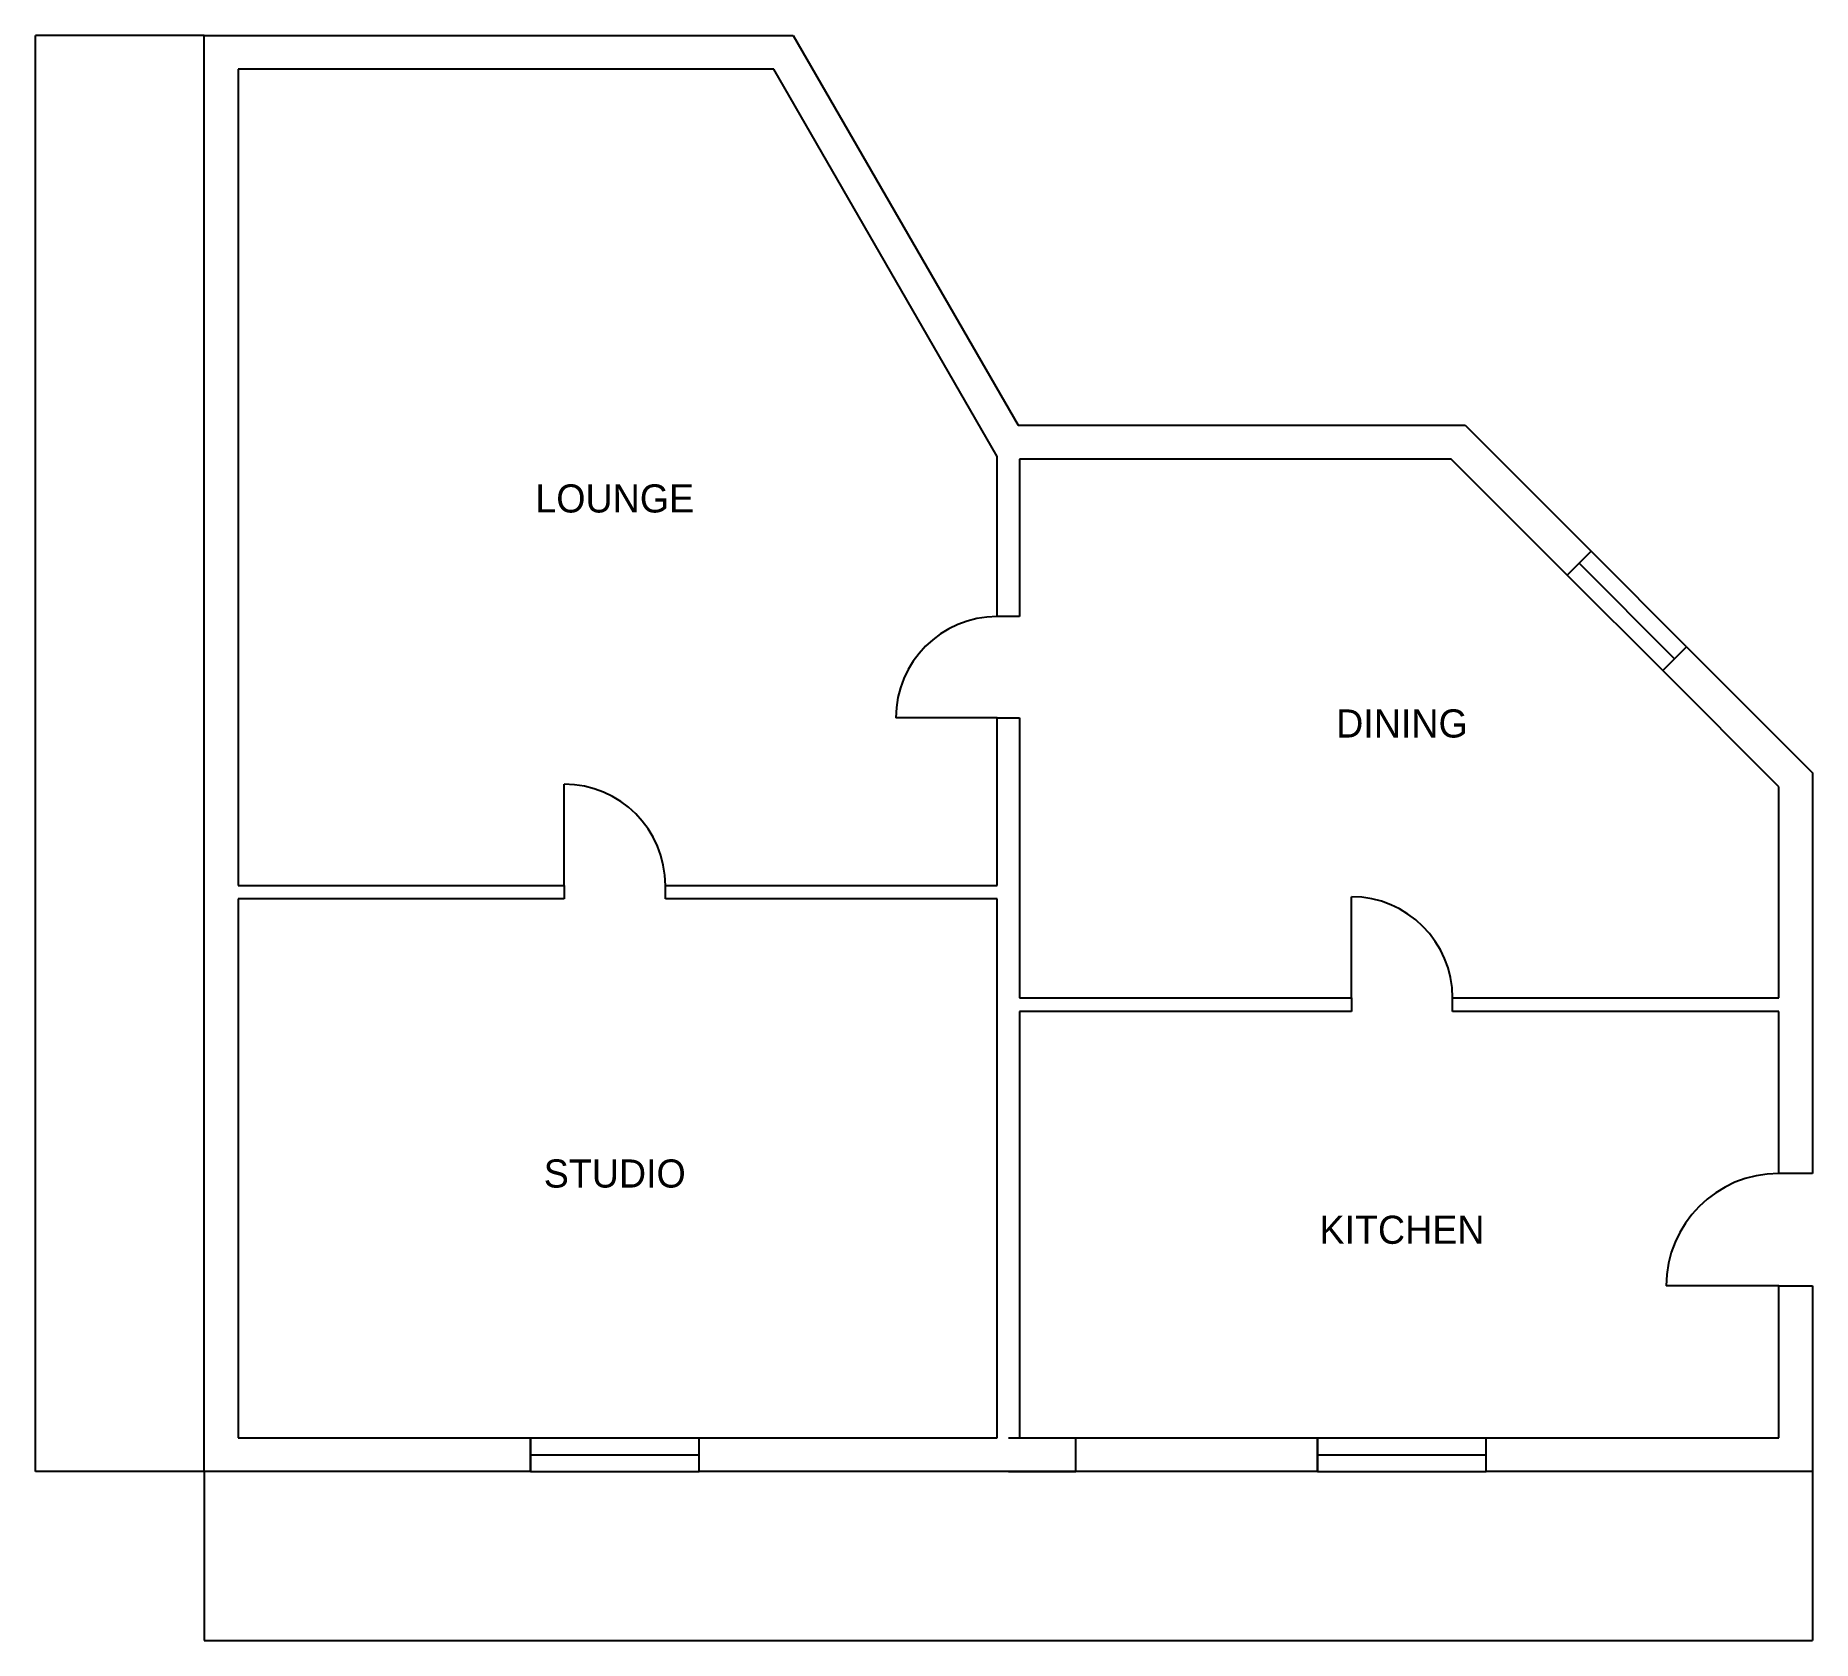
# Model space of a CAD drawing. Extents: x 349998350 to 350014150, y 5599998350 to 5600012614.
import ezdxf
from ezdxf.enums import TextEntityAlignment as Align

# ---------------------------------------------------------------- set-up
doc = ezdxf.new("R2010")
doc.units = 0
for name, color, linetype in [('DIMENSIONS', 7, 'Continuous'), ('DOORS', 7, 'Continuous'), ('TEXT', 7, 'Continuous'), ('WALLS', 7, 'Continuous'), ('WINDOWS', 7, 'Continuous')]:
    doc.layers.add(name, color=color, linetype=linetype)
doc.styles.add('OpenSansCondensed-Light', font='OpenSansCondensed-Light.ttf')
doc.dimstyles.new('EZDXF', dxfattribs={"dimtxt": 0.25, "dimasz": 0.175, "dimexe": 0.375, "dimexo": 0.125, "dimgap": 0.1, "dimtad": 1, "dimlfac": 100, "dimzin": 12, "dimdsep": 46, "dimtxsty": 'OpenSansCondensed-Light', "dimblk": 'ARCHTICK', "dimcen": 2.5, "dimazin": 3, "dimtfac": 0.5, "dimtmove": 2, "dimatfit": 3})

# ---------------------------------------------------------------- blocks, each defined once
blk = doc.blocks.new('DOOR_SWING')
blk.add_line((0, 0), (0, 1))
blk.add_arc((0, 0), 1, 0, 90)
blk = doc.blocks.new('WINDOW_3L')
for p, q in [((0, 0.5), (1, 0.5)), ((0, -0.5), (0, 0.5)), ((1, -0.5), (1, 0.5)), ((0, 0), (1, 0)), ((0, -0.5), (1, -0.5))]:
    blk.add_line(p, q)
blk = doc.blocks.new('_ARCHTICK')
at = {"color": 0, "linetype": 'BYBLOCK', "const_width": 0.15}
blk.add_lwpolyline([(-0.5, -0.5), (0.5, 0.5)], dxfattribs=at)

msp = doc.modelspace()

# ---------------------------------------------------------------- linework, layer by layer
at = {"layer": 'WALLS'}
for p, q in [((349999850, 5599999850), (349999850, 5600012614.10161)), ((349999850, 5600012614.10161), (350005086.60254, 5600012614.10161)), ((350005086.60254, 5600012614.10161), (350007086.60254, 5600009150)), ((350004913.39746, 5600012314.10161), (350000150, 5600012314.10161)), ((350000150, 5600012314.10161), (350000150, 5600005060)), ((350006900, 5600008873.20508), (350004913.39746, 5600012314.10161)), ((350007086.60254, 5600009150), (350011062.13203, 5600009150)), ((350011062.13203, 5600009150), (350012181.80195, 5600008030.33009)), ((350006900, 5600007450), (350006900, 5600008873.20508)), ((350010937.86797, 5600008850), (350007100, 5600008850)), ((350007100, 5600008850), (350007100, 5600007450)), ((350011969.66991, 5600007818.19805), (350010937.86797, 5600008850)), ((350012181.80195, 5600008030.33009), (350011969.66991, 5600007818.19805)), ((350007100, 5600007450), (350006900, 5600007450)), ((350012818.19805, 5600006969.66991), (350013030.33009, 5600007181.80195)), ((350013030.33009, 5600007181.80195), (350014150, 5600006062.13203)), ((350013850, 5600005937.86797), (350012818.19805, 5600006969.66991)), ((350006900, 5600005060), (350006900, 5600006550)), ((350006900, 5600006550), (350007100, 5600006550)), ((350007100, 5600006550), (350007100, 5600004060)), ((350014150, 5600006062.13203), (350014150, 5600002500)), ((350013850, 5600004060), (350013850, 5600005937.86797)), ((350000150, 5600005060), (350003050, 5600005060)), ((350003050, 5600005060), (350003050, 5600004940)), ((350003950, 5600004940), (350003950, 5600005060)), ((350003950, 5600005060), (350006900, 5600005060)), ((350003050, 5600004940), (350000150, 5600004940)), ((350000150, 5600004940), (350000150, 5600000150)), ((350006900, 5600004940), (350003950, 5600004940)), ((350006900, 5600000150), (350006900, 5600004940)), ((350007100, 5600004060), (350010050, 5600004060)), ((350010050, 5600003940), (350007100, 5600003940)), ((350007100, 5600003940), (350007100, 5600000150)), ((350010050, 5600004060), (350010050, 5600003940)), ((350010950, 5600003940), (350010950, 5600004060)), ((350010950, 5600004060), (350013850, 5600004060)), ((350013850, 5600003940), (350010950, 5600003940)), ((350013850, 5600002500), (350013850, 5600003940)), ((350014150, 5600002500), (350013850, 5600002500)), ((350013850, 5600000150), (350013850, 5600001500)), ((350013850, 5600001500), (350014150, 5600001500)), ((350014150, 5600001500), (350014150, 5599999850)), ((350000150, 5600000150), (350002750, 5600000150)), ((350002750, 5600000150), (350002750, 5599999850)), ((350004250, 5599999850), (350004250, 5600000150)), ((350004250, 5600000150), (350006900, 5600000150)), ((350007100, 5600000150), (350009750, 5600000150)), ((350009750, 5600000150), (350009750, 5599999850)), ((350011250, 5599999850), (350011250, 5600000150)), ((350011250, 5600000150), (350013850, 5600000150)), ((350002750, 5599999850), (349999850, 5599999850)), ((350009750, 5599999850), (350004250, 5599999850)), ((350014150, 5599999850), (350011250, 5599999850))]:
    msp.add_line(p, q, dxfattribs=at)

# ---------------------------------------------------------------- block references
at = {"layer": 'DOORS', "rotation": 90}
for p, xscale, yscale in [((350006900, 5600006550), 900, 900), ((350013850, 5600001500), 1000, 1000)]:
    msp.add_blockref('DOOR_SWING', p, dxfattribs=dict(at, xscale=xscale, yscale=yscale))
at = {"layer": 'DOORS', "xscale": 900, "yscale": 900}
for p in [(350003050, 5600005060), (350010050, 5600004060)]:
    msp.add_blockref('DOOR_SWING', p, dxfattribs=at)
at = {"layer": 'WINDOWS', "xscale": 1200, "yscale": 300, "rotation": 135}
msp.add_blockref('WINDOW_3L', (350012924.26407, 5600007075.73593), dxfattribs=at)
at = {"layer": 'WINDOWS', "xscale": 1500, "yscale": 300}
for p in [(350002750, 5600000000), (350009750, 5600000000)]:
    msp.add_blockref('WINDOW_3L', p, dxfattribs=at)

# ---------------------------------------------------------------- texts
at = {"layer": 'TEXT'}
for s, p in [('LOUNGE', (350003500, 5600008500)), ('DINING', (350010500, 5600006500)), ('STUDIO', (350003500, 5600002500)), ('KITCHEN', (350010500, 5600002000))]:
    msp.add_text(s, height=250, dxfattribs=at).set_placement(p, align=Align.MIDDLE_CENTER)

# ---------------------------------------------------------------- dimensions: what is measured, and where the dimension line sits
at = {"layer": 'DIMENSIONS'}
for base, p1, p2 in [((349998350, 5599999850), (349999850, 5599999850), (349999850, 5600012614.10161)), ((350007600, 5599999850), (350007000, 5599999850), (350007000, 5600000150))]:
    msp.add_linear_dim(base=base, p1=p1, p2=p2, angle=90, dimstyle='EZDXF', dxfattribs=at).render()
msp.add_linear_dim(base=(349999850, 5599998350), p1=(349999850, 5599999850), p2=(350014150, 5599999850), dimstyle='EZDXF', dxfattribs=at).render()

doc.saveas('drawing.dxf')
